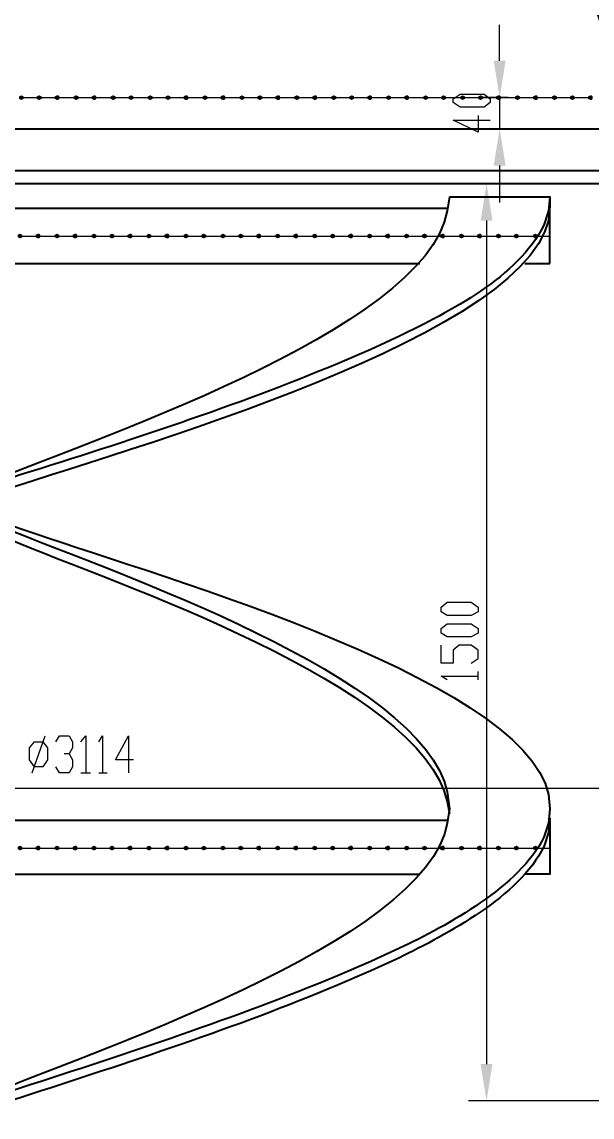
# Model space of a CAD drawing. Header units: millimetres. Extents: x 0 to 822, y 14 to 1153.
# Drawn here: x 266.9 to 352.9, y 682.6 to 847.9 of the extents above; entities that cross this region are included whole.
import ezdxf

# ---------------------------------------------------------------- set-up
doc = ezdxf.new("R2010")
doc.units = ezdxf.units.MM
doc.layers.add('1', color=7, linetype='Continuous')

msp = doc.modelspace()

# ---------------------------------------------------------------- hatches: boundary and pattern name
h = msp.add_hatch(color=0)
h.dxf.hatch_style = 2
h.paths.add_polyline_path([(338.04, 842.001732), (339.84, 842.001732), (338.94, 836.421732)])
h = msp.add_hatch(color=0)
h.dxf.hatch_style = 2
h.paths.add_polyline_path([(266.76, 836.061732), (266.4, 836.241732), (266.4, 836.601732), (266.76, 836.781732), (267.12, 836.601732), (267.12, 836.241732)])
h = msp.add_hatch(color=0)
h.dxf.hatch_style = 2
h.paths.add_polyline_path([(269.46, 836.061732), (269.1, 836.241732), (269.1, 836.601732), (269.46, 836.781732), (269.82, 836.601732), (269.82, 836.241732)])
h = msp.add_hatch(color=0)
h.dxf.hatch_style = 2
h.paths.add_polyline_path([(272.16, 836.061732), (271.8, 836.241732), (271.8, 836.601732), (272.16, 836.781732), (272.34, 836.781732), (272.52, 836.601732), (272.52, 836.241732), (272.34, 836.061732)])
h = msp.add_hatch(color=0)
h.dxf.hatch_style = 2
h.paths.add_polyline_path([(275.04, 836.061732), (274.68, 836.241732), (274.68, 836.601732), (275.04, 836.781732), (275.4, 836.601732), (275.4, 836.241732)])
h = msp.add_hatch(color=0)
h.dxf.hatch_style = 2
h.paths.add_polyline_path([(277.74, 836.061732), (277.38, 836.241732), (277.38, 836.601732), (277.74, 836.781732), (277.92, 836.781732), (278.1, 836.601732), (278.1, 836.241732), (277.92, 836.061732)])
h = msp.add_hatch(color=0)
h.dxf.hatch_style = 2
h.paths.add_polyline_path([(280.62, 836.061732), (280.26, 836.241732), (280.26, 836.601732), (280.62, 836.781732), (280.98, 836.601732), (280.98, 836.241732)])
h = msp.add_hatch(color=0)
h.dxf.hatch_style = 2
h.paths.add_polyline_path([(283.32, 836.061732), (282.96, 836.241732), (282.96, 836.601732), (283.32, 836.781732), (283.68, 836.601732), (283.68, 836.241732)])
h = msp.add_hatch(color=0)
h.dxf.hatch_style = 2
h.paths.add_polyline_path([(286.2, 836.061732), (285.84, 836.241732), (285.84, 836.601732), (286.2, 836.781732), (286.56, 836.601732), (286.56, 836.241732)])
h = msp.add_hatch(color=0)
h.dxf.hatch_style = 2
h.paths.add_polyline_path([(288.9, 836.061732), (288.54, 836.241732), (288.54, 836.601732), (288.9, 836.781732), (289.26, 836.601732), (289.26, 836.241732)])
h = msp.add_hatch(color=0)
h.dxf.hatch_style = 2
h.paths.add_polyline_path([(291.6, 836.061732), (291.24, 836.241732), (291.24, 836.601732), (291.6, 836.781732), (291.78, 836.781732), (291.96, 836.601732), (291.96, 836.241732), (291.78, 836.061732)])
h = msp.add_hatch(color=0)
h.dxf.hatch_style = 2
h.paths.add_polyline_path([(294.48, 836.061732), (294.12, 836.241732), (294.12, 836.601732), (294.48, 836.781732), (294.84, 836.601732), (294.84, 836.241732)])
h = msp.add_hatch(color=0)
h.dxf.hatch_style = 2
h.paths.add_polyline_path([(297.18, 836.061732), (296.82, 836.241732), (296.82, 836.601732), (297.18, 836.781732), (297.36, 836.781732), (297.54, 836.601732), (297.54, 836.241732), (297.36, 836.061732)])
h = msp.add_hatch(color=0)
h.dxf.hatch_style = 2
h.paths.add_polyline_path([(300.06, 836.061732), (299.7, 836.241732), (299.7, 836.601732), (300.06, 836.781732), (300.42, 836.601732), (300.42, 836.241732)])
h = msp.add_hatch(color=0)
h.dxf.hatch_style = 2
h.paths.add_polyline_path([(302.76, 836.061732), (302.4, 836.241732), (302.4, 836.601732), (302.76, 836.781732), (303.12, 836.601732), (303.12, 836.241732)])
h = msp.add_hatch(color=0)
h.dxf.hatch_style = 2
h.paths.add_polyline_path([(305.46, 836.061732), (305.1, 836.241732), (305.1, 836.601732), (305.46, 836.781732), (305.64, 836.781732), (305.82, 836.601732), (305.82, 836.241732), (305.64, 836.061732)])
h = msp.add_hatch(color=0)
h.dxf.hatch_style = 2
h.paths.add_polyline_path([(308.34, 836.061732), (307.98, 836.241732), (307.98, 836.601732), (308.34, 836.781732), (308.7, 836.601732), (308.7, 836.241732)])
h = msp.add_hatch(color=0)
h.dxf.hatch_style = 2
h.paths.add_polyline_path([(311.04, 836.061732), (310.68, 836.241732), (310.68, 836.601732), (311.04, 836.781732), (311.22, 836.781732), (311.4, 836.601732), (311.4, 836.241732), (311.22, 836.061732)])
h = msp.add_hatch(color=0)
h.dxf.hatch_style = 2
h.paths.add_polyline_path([(313.92, 836.061732), (313.56, 836.241732), (313.56, 836.601732), (313.92, 836.781732), (314.28, 836.601732), (314.28, 836.241732)])
h = msp.add_hatch(color=0)
h.dxf.hatch_style = 2
h.paths.add_polyline_path([(316.62, 836.061732), (316.26, 836.241732), (316.26, 836.601732), (316.62, 836.781732), (316.98, 836.601732), (316.98, 836.241732)])
h = msp.add_hatch(color=0)
h.dxf.hatch_style = 2
h.paths.add_polyline_path([(319.32, 836.061732), (318.96, 836.241732), (318.96, 836.601732), (319.32, 836.781732), (319.5, 836.781732), (319.68, 836.601732), (319.68, 836.241732), (319.5, 836.061732)])
h = msp.add_hatch(color=0)
h.dxf.hatch_style = 2
h.paths.add_polyline_path([(322.2, 836.061732), (321.84, 836.241732), (321.84, 836.601732), (322.2, 836.781732), (322.56, 836.601732), (322.56, 836.241732)])
h = msp.add_hatch(color=0)
h.dxf.hatch_style = 2
h.paths.add_polyline_path([(324.9, 836.061732), (324.54, 836.241732), (324.54, 836.601732), (324.9, 836.781732), (325.08, 836.781732), (325.26, 836.601732), (325.26, 836.241732), (325.08, 836.061732)])
h = msp.add_hatch(color=0)
h.dxf.hatch_style = 2
h.paths.add_polyline_path([(327.78, 836.061732), (327.42, 836.241732), (327.42, 836.601732), (327.78, 836.781732), (328.14, 836.601732), (328.14, 836.241732)])
h = msp.add_hatch(color=0)
h.dxf.hatch_style = 2
h.paths.add_polyline_path([(330.48, 836.061732), (330.12, 836.241732), (330.12, 836.601732), (330.48, 836.781732), (330.84, 836.601732), (330.84, 836.241732)])
h = msp.add_hatch(color=0)
h.dxf.hatch_style = 2
h.paths.add_polyline_path([(333.36, 836.061732), (333, 836.241732), (333, 836.601732), (333.36, 836.781732), (333.72, 836.601732), (333.72, 836.241732)])
h = msp.add_hatch(color=0)
h.dxf.hatch_style = 2
h.paths.add_polyline_path([(336.06, 836.061732), (335.7, 836.241732), (335.7, 836.601732), (336.06, 836.781732), (336.42, 836.601732), (336.42, 836.241732)])
h = msp.add_hatch(color=0)
h.dxf.hatch_style = 2
h.paths.add_polyline_path([(338.76, 836.061732), (338.4, 836.241732), (338.4, 836.601732), (338.76, 836.781732), (338.94, 836.781732), (339.12, 836.601732), (339.12, 836.241732), (338.94, 836.061732)])
h = msp.add_hatch(color=0)
h.dxf.hatch_style = 2
h.paths.add_polyline_path([(341.64, 836.061732), (341.28, 836.241732), (341.28, 836.601732), (341.64, 836.781732), (342, 836.601732), (342, 836.241732)])
h = msp.add_hatch(color=0)
h.dxf.hatch_style = 2
h.paths.add_polyline_path([(344.34, 836.061732), (343.98, 836.241732), (343.98, 836.601732), (344.34, 836.781732), (344.52, 836.781732), (344.7, 836.601732), (344.7, 836.241732), (344.52, 836.061732)])
h = msp.add_hatch(color=0)
h.dxf.hatch_style = 2
h.paths.add_polyline_path([(347.22, 836.061732), (346.86, 836.241732), (346.86, 836.601732), (347.22, 836.781732), (347.58, 836.601732), (347.58, 836.241732)])
h = msp.add_hatch(color=0)
h.dxf.hatch_style = 2
h.paths.add_polyline_path([(349.92, 836.061732), (349.56, 836.241732), (349.56, 836.601732), (349.92, 836.781732), (350.28, 836.601732), (350.28, 836.241732)])
h = msp.add_hatch(color=0)
h.dxf.hatch_style = 2
h.paths.add_polyline_path([(352.62, 836.061732), (352.26, 836.241732), (352.26, 836.601732), (352.62, 836.781732), (352.8, 836.781732), (352.98, 836.601732), (352.98, 836.241732), (352.8, 836.061732)])
h = msp.add_hatch(color=0)
h.dxf.hatch_style = 2
h.paths.add_polyline_path([(338.04, 826.161732), (339.84, 826.161732), (338.94, 831.741732)])
h = msp.add_hatch(color=0)
h.dxf.hatch_style = 2
h.paths.add_polyline_path([(336.06, 817.881732), (337.86, 817.881732), (336.96, 823.461732)])
h = msp.add_hatch(color=0)
h.dxf.hatch_style = 2
h.paths.add_polyline_path([(266.58, 815.181732), (266.22, 815.361732), (266.22, 815.721732), (266.58, 815.901732), (266.94, 815.721732), (266.94, 815.361732)])
h = msp.add_hatch(color=0)
h.dxf.hatch_style = 2
h.paths.add_polyline_path([(269.28, 815.181732), (268.92, 815.361732), (268.92, 815.721732), (269.28, 815.901732), (269.46, 815.901732), (269.64, 815.721732), (269.64, 815.361732), (269.46, 815.181732)])
h = msp.add_hatch(color=0)
h.dxf.hatch_style = 2
h.paths.add_polyline_path([(272.16, 815.181732), (271.8, 815.361732), (271.8, 815.721732), (272.16, 815.901732), (272.52, 815.721732), (272.52, 815.361732)])
h = msp.add_hatch(color=0)
h.dxf.hatch_style = 2
h.paths.add_polyline_path([(274.86, 815.181732), (274.5, 815.361732), (274.5, 815.721732), (274.86, 815.901732), (275.04, 815.901732), (275.22, 815.721732), (275.22, 815.361732), (275.04, 815.181732)])
h = msp.add_hatch(color=0)
h.dxf.hatch_style = 2
h.paths.add_polyline_path([(277.74, 815.181732), (277.38, 815.361732), (277.38, 815.721732), (277.74, 815.901732), (278.1, 815.721732), (278.1, 815.361732)])
h = msp.add_hatch(color=0)
h.dxf.hatch_style = 2
h.paths.add_polyline_path([(280.44, 815.181732), (280.08, 815.361732), (280.08, 815.721732), (280.44, 815.901732), (280.8, 815.721732), (280.8, 815.361732)])
h = msp.add_hatch(color=0)
h.dxf.hatch_style = 2
h.paths.add_polyline_path([(283.14, 815.181732), (282.78, 815.361732), (282.78, 815.721732), (283.14, 815.901732), (283.32, 815.901732), (283.5, 815.721732), (283.5, 815.361732), (283.32, 815.181732)])
h = msp.add_hatch(color=0)
h.dxf.hatch_style = 2
h.paths.add_polyline_path([(286.02, 815.181732), (285.66, 815.361732), (285.66, 815.721732), (286.02, 815.901732), (286.38, 815.721732), (286.38, 815.361732)])
h = msp.add_hatch(color=0)
h.dxf.hatch_style = 2
h.paths.add_polyline_path([(288.72, 815.181732), (288.36, 815.361732), (288.36, 815.721732), (288.72, 815.901732), (288.9, 815.901732), (289.08, 815.721732), (289.08, 815.361732), (288.9, 815.181732)])
h = msp.add_hatch(color=0)
h.dxf.hatch_style = 2
h.paths.add_polyline_path([(291.6, 815.181732), (291.24, 815.361732), (291.24, 815.721732), (291.6, 815.901732), (291.96, 815.721732), (291.96, 815.361732)])
h = msp.add_hatch(color=0)
h.dxf.hatch_style = 2
h.paths.add_polyline_path([(294.3, 815.181732), (293.94, 815.361732), (293.94, 815.721732), (294.3, 815.901732), (294.66, 815.721732), (294.66, 815.361732)])
h = msp.add_hatch(color=0)
h.dxf.hatch_style = 2
h.paths.add_polyline_path([(297.18, 815.181732), (296.82, 815.361732), (296.82, 815.721732), (297.18, 815.901732), (297.54, 815.721732), (297.54, 815.361732)])
h = msp.add_hatch(color=0)
h.dxf.hatch_style = 2
h.paths.add_polyline_path([(299.88, 815.181732), (299.52, 815.361732), (299.52, 815.721732), (299.88, 815.901732), (300.24, 815.721732), (300.24, 815.361732)])
h = msp.add_hatch(color=0)
h.dxf.hatch_style = 2
h.paths.add_polyline_path([(302.58, 815.181732), (302.22, 815.361732), (302.22, 815.721732), (302.58, 815.901732), (302.76, 815.901732), (302.94, 815.721732), (302.94, 815.361732), (302.76, 815.181732)])
h = msp.add_hatch(color=0)
h.dxf.hatch_style = 2
h.paths.add_polyline_path([(305.46, 815.181732), (305.1, 815.361732), (305.1, 815.721732), (305.46, 815.901732), (305.82, 815.721732), (305.82, 815.361732)])
h = msp.add_hatch(color=0)
h.dxf.hatch_style = 2
h.paths.add_polyline_path([(308.16, 815.181732), (307.8, 815.361732), (307.8, 815.721732), (308.16, 815.901732), (308.34, 815.901732), (308.52, 815.721732), (308.52, 815.361732), (308.34, 815.181732)])
h = msp.add_hatch(color=0)
h.dxf.hatch_style = 2
h.paths.add_polyline_path([(311.04, 815.181732), (310.68, 815.361732), (310.68, 815.721732), (311.04, 815.901732), (311.4, 815.721732), (311.4, 815.361732)])
h = msp.add_hatch(color=0)
h.dxf.hatch_style = 2
h.paths.add_polyline_path([(313.74, 815.181732), (313.38, 815.361732), (313.38, 815.721732), (313.74, 815.901732), (314.1, 815.721732), (314.1, 815.361732)])
h = msp.add_hatch(color=0)
h.dxf.hatch_style = 2
h.paths.add_polyline_path([(316.44, 815.181732), (316.08, 815.361732), (316.08, 815.721732), (316.44, 815.901732), (316.62, 815.901732), (316.8, 815.721732), (316.8, 815.361732), (316.62, 815.181732)])
h = msp.add_hatch(color=0)
h.dxf.hatch_style = 2
h.paths.add_polyline_path([(319.32, 815.181732), (318.96, 815.361732), (318.96, 815.721732), (319.32, 815.901732), (319.68, 815.721732), (319.68, 815.361732)])
h = msp.add_hatch(color=0)
h.dxf.hatch_style = 2
h.paths.add_polyline_path([(322.02, 815.181732), (321.66, 815.361732), (321.66, 815.721732), (322.02, 815.901732), (322.2, 815.901732), (322.38, 815.721732), (322.38, 815.361732), (322.2, 815.181732)])
h = msp.add_hatch(color=0)
h.dxf.hatch_style = 2
h.paths.add_polyline_path([(324.9, 815.181732), (324.54, 815.361732), (324.54, 815.721732), (324.9, 815.901732), (325.26, 815.721732), (325.26, 815.361732)])
h = msp.add_hatch(color=0)
h.dxf.hatch_style = 2
h.paths.add_polyline_path([(327.6, 815.181732), (327.24, 815.361732), (327.24, 815.721732), (327.6, 815.901732), (327.96, 815.721732), (327.96, 815.361732)])
h = msp.add_hatch(color=0)
h.dxf.hatch_style = 2
h.paths.add_polyline_path([(330.3, 815.181732), (329.94, 815.361732), (329.94, 815.721732), (330.3, 815.901732), (330.48, 815.901732), (330.66, 815.721732), (330.66, 815.361732), (330.48, 815.181732)])
h = msp.add_hatch(color=0)
h.dxf.hatch_style = 2
h.paths.add_polyline_path([(333.18, 815.181732), (332.82, 815.361732), (332.82, 815.721732), (333.18, 815.901732), (333.54, 815.721732), (333.54, 815.361732)])
h = msp.add_hatch(color=0)
h.dxf.hatch_style = 2
h.paths.add_polyline_path([(335.88, 815.181732), (335.52, 815.361732), (335.52, 815.721732), (335.88, 815.901732), (336.06, 815.901732), (336.24, 815.721732), (336.24, 815.361732), (336.06, 815.181732)])
h = msp.add_hatch(color=0)
h.dxf.hatch_style = 2
h.paths.add_polyline_path([(338.76, 815.181732), (338.4, 815.361732), (338.4, 815.721732), (338.76, 815.901732), (339.12, 815.721732), (339.12, 815.361732)])
h = msp.add_hatch(color=0)
h.dxf.hatch_style = 2
h.paths.add_polyline_path([(341.46, 815.181732), (341.1, 815.361732), (341.1, 815.721732), (341.46, 815.901732), (341.82, 815.721732), (341.82, 815.361732)])
h = msp.add_hatch(color=0)
h.dxf.hatch_style = 2
h.paths.add_polyline_path([(344.34, 815.181732), (343.98, 815.361732), (343.98, 815.721732), (344.34, 815.901732), (344.7, 815.721732), (344.7, 815.361732)])
h = msp.add_hatch(color=0)
h.dxf.hatch_style = 2
h.paths.add_polyline_path([(266.58, 722.841732), (266.22, 723.021732), (266.22, 723.381732), (266.58, 723.561732), (266.94, 723.381732), (266.94, 723.021732)])
h = msp.add_hatch(color=0)
h.dxf.hatch_style = 2
h.paths.add_polyline_path([(269.28, 722.841732), (268.92, 723.021732), (268.92, 723.381732), (269.28, 723.561732), (269.46, 723.561732), (269.64, 723.381732), (269.64, 723.021732), (269.46, 722.841732)])
h = msp.add_hatch(color=0)
h.dxf.hatch_style = 2
h.paths.add_polyline_path([(272.16, 722.841732), (271.8, 723.021732), (271.8, 723.381732), (272.16, 723.561732), (272.52, 723.381732), (272.52, 723.021732)])
h = msp.add_hatch(color=0)
h.dxf.hatch_style = 2
h.paths.add_polyline_path([(274.86, 722.841732), (274.5, 723.021732), (274.5, 723.381732), (274.86, 723.561732), (275.04, 723.561732), (275.22, 723.381732), (275.22, 723.021732), (275.04, 722.841732)])
h = msp.add_hatch(color=0)
h.dxf.hatch_style = 2
h.paths.add_polyline_path([(277.74, 722.841732), (277.38, 723.021732), (277.38, 723.381732), (277.74, 723.561732), (278.1, 723.381732), (278.1, 723.021732)])
h = msp.add_hatch(color=0)
h.dxf.hatch_style = 2
h.paths.add_polyline_path([(280.44, 722.841732), (280.08, 723.021732), (280.08, 723.381732), (280.44, 723.561732), (280.8, 723.381732), (280.8, 723.021732)])
h = msp.add_hatch(color=0)
h.dxf.hatch_style = 2
h.paths.add_polyline_path([(283.14, 722.841732), (282.78, 723.021732), (282.78, 723.381732), (283.14, 723.561732), (283.32, 723.561732), (283.5, 723.381732), (283.5, 723.021732), (283.32, 722.841732)])
h = msp.add_hatch(color=0)
h.dxf.hatch_style = 2
h.paths.add_polyline_path([(286.02, 722.841732), (285.66, 723.021732), (285.66, 723.381732), (286.02, 723.561732), (286.38, 723.381732), (286.38, 723.021732)])
h = msp.add_hatch(color=0)
h.dxf.hatch_style = 2
h.paths.add_polyline_path([(288.72, 722.841732), (288.36, 723.021732), (288.36, 723.381732), (288.72, 723.561732), (288.9, 723.561732), (289.08, 723.381732), (289.08, 723.021732), (288.9, 722.841732)])
h = msp.add_hatch(color=0)
h.dxf.hatch_style = 2
h.paths.add_polyline_path([(291.6, 722.841732), (291.24, 723.021732), (291.24, 723.381732), (291.6, 723.561732), (291.96, 723.381732), (291.96, 723.021732)])
h = msp.add_hatch(color=0)
h.dxf.hatch_style = 2
h.paths.add_polyline_path([(294.3, 722.841732), (293.94, 723.021732), (293.94, 723.381732), (294.3, 723.561732), (294.66, 723.381732), (294.66, 723.021732)])
h = msp.add_hatch(color=0)
h.dxf.hatch_style = 2
h.paths.add_polyline_path([(297.18, 722.841732), (296.82, 723.021732), (296.82, 723.381732), (297.18, 723.561732), (297.54, 723.381732), (297.54, 723.021732)])
h = msp.add_hatch(color=0)
h.dxf.hatch_style = 2
h.paths.add_polyline_path([(299.88, 722.841732), (299.52, 723.021732), (299.52, 723.381732), (299.88, 723.561732), (300.24, 723.381732), (300.24, 723.021732)])
h = msp.add_hatch(color=0)
h.dxf.hatch_style = 2
h.paths.add_polyline_path([(302.58, 722.841732), (302.22, 723.021732), (302.22, 723.381732), (302.58, 723.561732), (302.76, 723.561732), (302.94, 723.381732), (302.94, 723.021732), (302.76, 722.841732)])
h = msp.add_hatch(color=0)
h.dxf.hatch_style = 2
h.paths.add_polyline_path([(305.46, 722.841732), (305.1, 723.021732), (305.1, 723.381732), (305.46, 723.561732), (305.82, 723.381732), (305.82, 723.021732)])
h = msp.add_hatch(color=0)
h.dxf.hatch_style = 2
h.paths.add_polyline_path([(308.16, 722.841732), (307.8, 723.021732), (307.8, 723.381732), (308.16, 723.561732), (308.34, 723.561732), (308.52, 723.381732), (308.52, 723.021732), (308.34, 722.841732)])
h = msp.add_hatch(color=0)
h.dxf.hatch_style = 2
h.paths.add_polyline_path([(311.04, 722.841732), (310.68, 723.021732), (310.68, 723.381732), (311.04, 723.561732), (311.4, 723.381732), (311.4, 723.021732)])
h = msp.add_hatch(color=0)
h.dxf.hatch_style = 2
h.paths.add_polyline_path([(313.74, 722.841732), (313.38, 723.021732), (313.38, 723.381732), (313.74, 723.561732), (314.1, 723.381732), (314.1, 723.021732)])
h = msp.add_hatch(color=0)
h.dxf.hatch_style = 2
h.paths.add_polyline_path([(316.44, 722.841732), (316.08, 723.021732), (316.08, 723.381732), (316.44, 723.561732), (316.62, 723.561732), (316.8, 723.381732), (316.8, 723.021732), (316.62, 722.841732)])
h = msp.add_hatch(color=0)
h.dxf.hatch_style = 2
h.paths.add_polyline_path([(319.32, 722.841732), (318.96, 723.021732), (318.96, 723.381732), (319.32, 723.561732), (319.68, 723.381732), (319.68, 723.021732)])
h = msp.add_hatch(color=0)
h.dxf.hatch_style = 2
h.paths.add_polyline_path([(322.02, 722.841732), (321.66, 723.021732), (321.66, 723.381732), (322.02, 723.561732), (322.2, 723.561732), (322.38, 723.381732), (322.38, 723.021732), (322.2, 722.841732)])
h = msp.add_hatch(color=0)
h.dxf.hatch_style = 2
h.paths.add_polyline_path([(324.9, 722.841732), (324.54, 723.021732), (324.54, 723.381732), (324.9, 723.561732), (325.26, 723.381732), (325.26, 723.021732)])
h = msp.add_hatch(color=0)
h.dxf.hatch_style = 2
h.paths.add_polyline_path([(327.6, 722.841732), (327.24, 723.021732), (327.24, 723.381732), (327.6, 723.561732), (327.96, 723.381732), (327.96, 723.021732)])
h = msp.add_hatch(color=0)
h.dxf.hatch_style = 2
h.paths.add_polyline_path([(330.3, 722.841732), (329.94, 723.021732), (329.94, 723.381732), (330.3, 723.561732), (330.48, 723.561732), (330.66, 723.381732), (330.66, 723.021732), (330.48, 722.841732)])
h = msp.add_hatch(color=0)
h.dxf.hatch_style = 2
h.paths.add_polyline_path([(333.18, 722.841732), (332.82, 723.021732), (332.82, 723.381732), (333.18, 723.561732), (333.54, 723.381732), (333.54, 723.021732)])
h = msp.add_hatch(color=0)
h.dxf.hatch_style = 2
h.paths.add_polyline_path([(335.88, 722.841732), (335.52, 723.021732), (335.52, 723.381732), (335.88, 723.561732), (336.06, 723.561732), (336.24, 723.381732), (336.24, 723.021732), (336.06, 722.841732)])
h = msp.add_hatch(color=0)
h.dxf.hatch_style = 2
h.paths.add_polyline_path([(338.76, 722.841732), (338.4, 723.021732), (338.4, 723.381732), (338.76, 723.561732), (339.12, 723.381732), (339.12, 723.021732)])
h = msp.add_hatch(color=0)
h.dxf.hatch_style = 2
h.paths.add_polyline_path([(341.46, 722.841732), (341.1, 723.021732), (341.1, 723.381732), (341.46, 723.561732), (341.82, 723.381732), (341.82, 723.021732)])
h = msp.add_hatch(color=0)
h.dxf.hatch_style = 2
h.paths.add_polyline_path([(344.34, 722.841732), (343.98, 723.021732), (343.98, 723.381732), (344.34, 723.561732), (344.7, 723.381732), (344.7, 723.021732)])
h = msp.add_hatch(color=0)
h.dxf.hatch_style = 2
h.paths.add_polyline_path([(336.06, 690.621732), (337.86, 690.621732), (336.96, 685.041732)])

# ---------------------------------------------------------------- linework, layer by layer
at = {"layer": '1', "color": 0, "lineweight": 25}
for points in [[(338.94, 842.001732), (338.94, 847.401732)], [(266.94, 836.421732), (269.28, 836.421732)], [(269.82, 836.421732), (271.98, 836.421732)], [(272.52, 836.421732), (274.68, 836.421732)], [(275.22, 836.421732), (277.56, 836.421732)], [(278.1, 836.421732), (280.26, 836.421732)], [(280.8, 836.421732), (283.14, 836.421732)], [(283.68, 836.421732), (285.84, 836.421732)], [(286.38, 836.421732), (288.54, 836.421732)], [(289.08, 836.421732), (291.42, 836.421732)], [(291.96, 836.421732), (294.12, 836.421732)], [(294.66, 836.421732), (297, 836.421732)], [(297.54, 836.421732), (299.7, 836.421732)], [(300.24, 836.421732), (302.4, 836.421732)], [(303.12, 836.421732), (305.28, 836.421732)], [(305.82, 836.421732), (307.98, 836.421732)], [(308.52, 836.421732), (310.86, 836.421732)], [(311.4, 836.421732), (313.56, 836.421732)], [(314.1, 836.421732), (316.44, 836.421732)], [(316.98, 836.421732), (319.14, 836.421732)], [(319.68, 836.421732), (321.84, 836.421732)], [(322.38, 836.421732), (324.72, 836.421732)], [(325.26, 836.421732), (327.42, 836.421732)], [(327.96, 836.421732), (330.3, 836.421732)], [(330.84, 836.421732), (333, 836.421732)], [(337.5, 835.701732), (336.6, 834.981732), (333, 834.981732), (331.92, 835.701732), (331.92, 836.241732), (333, 836.961732), (336.6, 836.961732), (337.5, 836.241732), (337.5, 835.701732)], [(333.54, 836.421732), (335.7, 836.421732)], [(340.2, 836.421732), (336.24, 836.421732)], [(336.42, 836.421732), (338.58, 836.421732)], [(338.94, 836.421732), (338.94, 831.741732)], [(339.12, 836.421732), (341.28, 836.421732)], [(341.82, 836.421732), (344.16, 836.421732)], [(344.7, 836.421732), (346.86, 836.421732)], [(347.4, 836.421732), (349.56, 836.421732)], [(350.28, 836.421732), (352.44, 836.421732)], [(335.7, 833.721732), (335.7, 831.201732), (331.92, 833.001732), (337.5, 833.001732)], [(340.2, 831.741732), (336.24, 831.741732)], [(338.94, 826.161732), (338.94, 820.581732)], [(338.58, 823.461732), (334.26, 823.461732)], [(336.96, 817.881732), (336.96, 690.621732)], [(266.94, 815.541732), (269.1, 815.541732)], [(269.64, 815.541732), (271.8, 815.541732)], [(272.34, 815.541732), (274.68, 815.541732)], [(275.22, 815.541732), (277.38, 815.541732)], [(277.92, 815.541732), (280.26, 815.541732)], [(280.8, 815.541732), (282.96, 815.541732)], [(283.5, 815.541732), (285.66, 815.541732)], [(286.2, 815.541732), (288.54, 815.541732)], [(289.08, 815.541732), (291.24, 815.541732)], [(291.78, 815.541732), (294.12, 815.541732)], [(294.66, 815.541732), (296.82, 815.541732)], [(297.36, 815.541732), (299.52, 815.541732)], [(300.24, 815.541732), (302.4, 815.541732)], [(302.94, 815.541732), (305.1, 815.541732)], [(305.64, 815.541732), (307.98, 815.541732)], [(308.52, 815.541732), (310.68, 815.541732)], [(311.22, 815.541732), (313.38, 815.541732)], [(314.1, 815.541732), (316.26, 815.541732)], [(316.8, 815.541732), (318.96, 815.541732)], [(319.5, 815.541732), (321.84, 815.541732)], [(322.38, 815.541732), (324.54, 815.541732)], [(325.08, 815.541732), (327.42, 815.541732)], [(327.96, 815.541732), (330.12, 815.541732)], [(330.66, 815.541732), (332.82, 815.541732)], [(333.36, 815.541732), (335.7, 815.541732)], [(336.24, 815.541732), (338.4, 815.541732)], [(338.94, 815.541732), (341.28, 815.541732)], [(341.82, 815.541732), (343.98, 815.541732)], [(344.52, 815.541732), (346.5, 815.541732)], [(335.7, 758.841732), (334.62, 758.301732), (331.02, 758.301732), (330.12, 758.841732), (330.12, 759.561732), (331.02, 760.281732), (334.62, 760.281732), (335.7, 759.561732), (335.7, 758.841732)], [(335.7, 755.601732), (334.62, 755.061732), (331.02, 755.061732), (330.12, 755.601732), (330.12, 756.321732), (331.02, 757.041732), (334.62, 757.041732), (335.7, 756.321732), (335.7, 755.601732)], [(334.62, 751.101732), (335.7, 751.821732), (335.7, 753.081732), (334.62, 753.801732), (332.82, 753.801732), (331.92, 753.081732), (331.92, 751.101732), (330.12, 751.101732), (330.12, 753.801732)], [(331.02, 748.581732), (330.12, 749.121732), (335.7, 749.121732)], [(335.7, 748.581732), (335.7, 749.841732)], [(268.74, 735.441732), (268.02, 736.521732), (268.02, 738.321732), (268.74, 739.221732), (270, 739.221732), (270.72, 738.321732), (270.72, 736.521732), (270, 735.441732), (268.74, 735.441732)], [(268.38, 734.541732), (270.36, 740.121732)], [(271.98, 739.221732), (272.52, 740.121732), (273.96, 740.121732), (274.5, 739.221732), (274.5, 738.321732), (273.96, 737.421732), (273.24, 737.421732)], [(275.76, 739.221732), (276.48, 740.121732), (276.48, 734.541732)], [(278.46, 739.221732), (279, 740.121732), (279, 734.541732)], [(283.68, 736.521732), (280.98, 736.521732), (282.96, 740.121732), (282.96, 734.541732)], [(273.96, 737.421732), (274.5, 736.521732), (274.5, 735.441732), (273.96, 734.541732), (272.52, 734.541732), (271.98, 735.441732)], [(275.76, 734.541732), (277.2, 734.541732)], [(278.46, 734.541732), (279.72, 734.541732)], [(386.46, 732.201732), (219.78, 732.201732)], [(266.94, 723.201732), (269.1, 723.201732)], [(269.64, 723.201732), (271.8, 723.201732)], [(272.34, 723.201732), (274.68, 723.201732)], [(275.22, 723.201732), (277.38, 723.201732)], [(277.92, 723.201732), (280.26, 723.201732)], [(280.8, 723.201732), (282.96, 723.201732)], [(283.5, 723.201732), (285.66, 723.201732)], [(286.2, 723.201732), (288.54, 723.201732)], [(289.08, 723.201732), (291.24, 723.201732)], [(291.78, 723.201732), (294.12, 723.201732)], [(294.66, 723.201732), (296.82, 723.201732)], [(297.36, 723.201732), (299.52, 723.201732)], [(300.24, 723.201732), (302.4, 723.201732)], [(302.94, 723.201732), (305.1, 723.201732)], [(305.64, 723.201732), (307.98, 723.201732)], [(308.52, 723.201732), (310.68, 723.201732)], [(311.22, 723.201732), (313.38, 723.201732)], [(314.1, 723.201732), (316.26, 723.201732)], [(316.8, 723.201732), (318.96, 723.201732)], [(319.5, 723.201732), (321.84, 723.201732)], [(322.38, 723.201732), (324.54, 723.201732)], [(325.08, 723.201732), (327.42, 723.201732)], [(327.96, 723.201732), (330.12, 723.201732)], [(330.66, 723.201732), (332.82, 723.201732)], [(333.36, 723.201732), (335.7, 723.201732)], [(336.24, 723.201732), (338.4, 723.201732)], [(338.94, 723.201732), (341.28, 723.201732)], [(341.82, 723.201732), (343.98, 723.201732)], [(344.52, 723.201732), (346.5, 723.201732)], [(354.42, 685.041732), (334.26, 685.041732)]]:
    msp.add_lwpolyline(points, dxfattribs=at)
at = {"layer": '1', "color": 0, "lineweight": 40}
for points in [[(260.28, 831.741732), (357.48, 831.741732)], [(260.28, 825.441732), (362.52, 825.441732)], [(260.28, 823.461732), (362.52, 823.461732)], [(331.38, 821.481732), (346.5, 821.481732), (346.5, 820.041732)], [(331.2, 819.681732), (262.26, 819.681732)], [(346.5, 811.401732), (346.5, 819.681732)], [(262.26, 811.401732), (326.88, 811.401732)], [(342.72, 811.401732), (346.5, 811.401732)], [(331.2, 727.341732), (262.26, 727.341732)], [(346.5, 727.341732), (346.5, 719.241732), (342.72, 719.241732)], [(262.26, 719.241732), (326.88, 719.241732)]]:
    msp.add_lwpolyline(points, dxfattribs=at)
for points, knots in [([(355.86, 837.141732), (355.86, 837.141732), (355.86, 840.021732), (355.86, 840.021732), (354.6, 851.721732), (348.12, 861.981732), (338.04, 867.921732), (338.04, 867.921732), (335.52, 869.361732), (335.52, 869.361732)], [0, 0, 0, 0, 1, 1, 1, 2, 2, 2, 3, 3, 3, 3]), ([(357.48, 837.141732), (357.48, 837.141732), (357.3, 840.201732), (357.3, 840.201732), (356.22, 852.081732), (349.02, 863.241732), (338.76, 869.181732), (338.76, 869.181732), (336.06, 870.621732), (336.06, 870.621732)], [0, 0, 0, 0, 1, 1, 1, 2, 2, 2, 3, 3, 3, 3]), ([(331.38, 821.481732), (331.38, 821.481732), (331.02, 819.321732), (331.02, 819.321732), (327.78, 801.141732), (275.58, 784.221732), (260.82, 777.921732), (260.82, 777.921732), (254.16, 775.401732), (254.16, 775.401732)], [0, 0, 0, 0, 1, 1, 1, 2, 2, 2, 3, 3, 3, 3]), ([(346.5, 821.481732), (346.5, 821.481732), (346.32, 819.321732), (346.32, 819.321732), (346.32, 819.321732), (345.6, 817.161732), (345.6, 817.161732), (341.82, 809.421732), (331.2, 804.021732), (323.82, 800.421732), (323.82, 800.421732), (319.5, 798.441732), (319.5, 798.441732), (319.5, 798.441732), (314.46, 796.281732), (314.46, 796.281732), (298.98, 789.801732), (282.78, 784.581732), (266.76, 779.541732), (266.76, 779.541732), (260.46, 777.381732), (260.46, 777.381732), (260.46, 777.381732), (254.16, 775.401732), (254.16, 775.401732)], [0, 0, 0, 0, 1, 1, 1, 2, 2, 2, 3, 3, 3, 4, 4, 4, 5, 5, 5, 6, 6, 6, 7, 7, 7, 8, 8, 8, 8]), ([(346.5, 820.041732), (346.5, 820.041732), (346.32, 817.881732), (346.32, 817.881732), (341.82, 798.981732), (276.48, 781.701732), (260.46, 775.941732), (260.46, 775.941732), (254.16, 773.961732), (254.16, 773.961732)], [0, 0, 0, 0, 1, 1, 1, 2, 2, 2, 3, 3, 3, 3]), ([(262.26, 772.881732), (262.26, 772.881732), (267.66, 771.081732), (267.66, 771.081732), (282.42, 765.681732), (342.54, 749.301732), (346.32, 731.301732), (346.32, 731.301732), (346.5, 729.141732), (346.5, 729.141732)], [0, 0, 0, 0, 1, 1, 1, 2, 2, 2, 3, 3, 3, 3]), ([(262.26, 772.341732), (262.26, 772.341732), (265.32, 771.081732), (265.32, 771.081732), (279.72, 765.141732), (327.42, 749.121732), (331.02, 731.661732), (331.02, 731.661732), (331.38, 729.141732), (331.38, 729.141732)], [0, 0, 0, 0, 1, 1, 1, 2, 2, 2, 3, 3, 3, 3]), ([(262.26, 770.901732), (262.26, 770.901732), (265.32, 769.641732), (265.32, 769.641732), (279.9, 763.521732), (327.24, 747.861732), (331.02, 730.221732), (331.02, 730.221732), (331.38, 728.421732), (331.38, 728.421732)], [0, 0, 0, 0, 1, 1, 1, 2, 2, 2, 3, 3, 3, 3]), ([(346.5, 729.141732), (346.5, 729.141732), (346.32, 726.981732), (346.32, 726.981732), (346.32, 726.981732), (345.6, 724.821732), (345.6, 724.821732), (342, 717.441732), (331.02, 711.501732), (323.82, 708.081732), (323.82, 708.081732), (319.5, 706.101732), (319.5, 706.101732), (319.5, 706.101732), (314.46, 703.941732), (314.46, 703.941732), (298.98, 697.461732), (282.78, 692.241732), (266.76, 687.021732), (266.76, 687.021732), (254.16, 682.881732), (254.16, 682.881732)], [0, 0, 0, 0, 1, 1, 1, 2, 2, 2, 3, 3, 3, 4, 4, 4, 5, 5, 5, 6, 6, 6, 7, 7, 7, 7]), ([(331.38, 729.141732), (331.38, 729.141732), (331.02, 726.981732), (331.02, 726.981732), (328.14, 708.981732), (275.22, 691.701732), (260.82, 685.581732), (260.82, 685.581732), (254.16, 682.881732), (254.16, 682.881732)], [0, 0, 0, 0, 1, 1, 1, 2, 2, 2, 3, 3, 3, 3]), ([(346.5, 727.701732), (346.5, 727.701732), (346.32, 725.541732), (346.32, 725.541732), (346.32, 725.541732), (345.6, 723.381732), (345.6, 723.381732), (341.82, 715.821732), (331.02, 710.241732), (323.82, 706.641732), (323.82, 706.641732), (319.5, 704.661732), (319.5, 704.661732), (319.5, 704.661732), (314.46, 702.501732), (314.46, 702.501732), (298.98, 696.021732), (282.78, 690.801732), (266.76, 685.581732), (266.76, 685.581732), (260.46, 683.601732), (260.46, 683.601732), (260.46, 683.601732), (254.16, 681.441732), (254.16, 681.441732)], [0, 0, 0, 0, 1, 1, 1, 2, 2, 2, 3, 3, 3, 4, 4, 4, 5, 5, 5, 6, 6, 6, 7, 7, 7, 8, 8, 8, 8])]:
    msp.add_open_spline(points, degree=3, knots=knots, dxfattribs=at)

doc.saveas('drawing.dxf')
